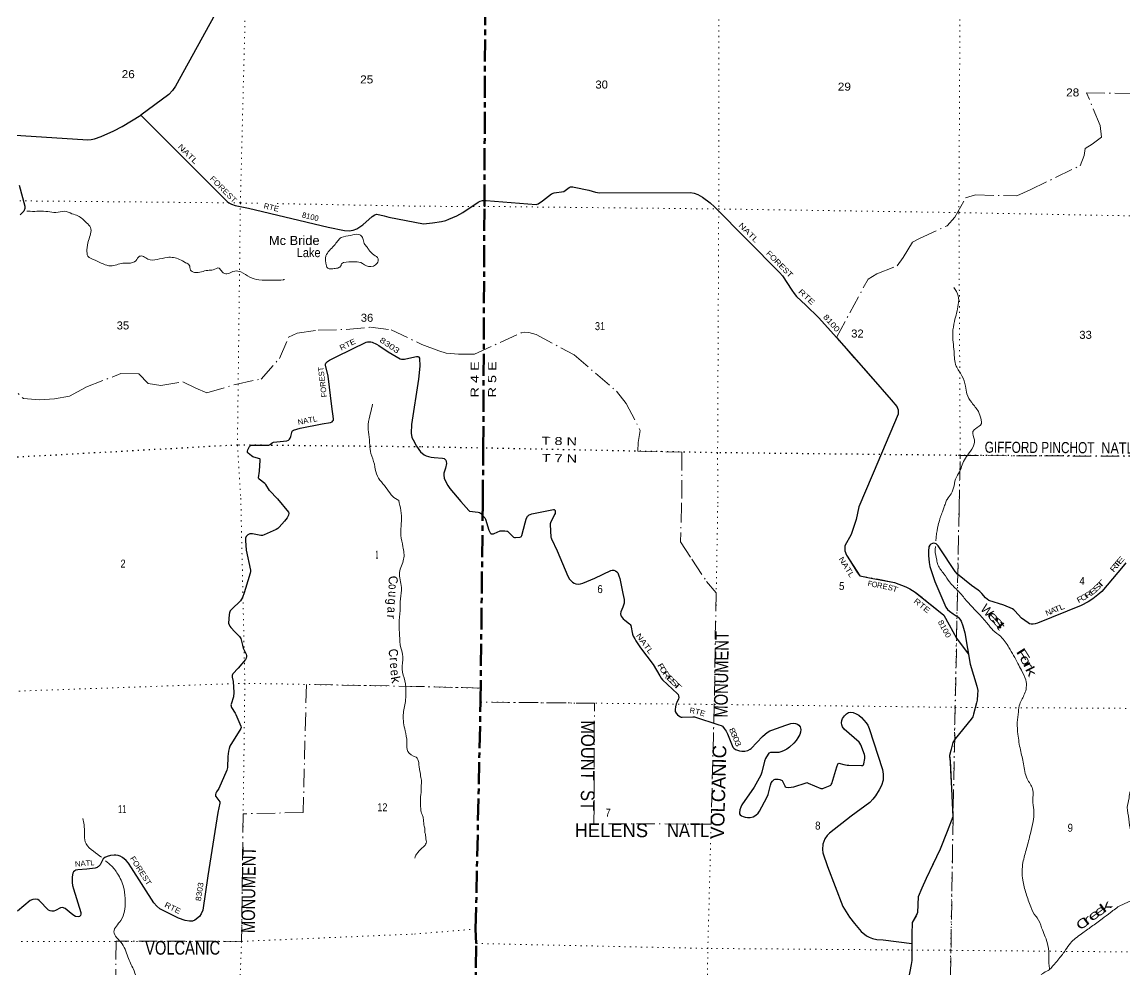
# Model space of a CAD drawing. Header units: feet. Extents: x -509309 to -252658, y -547785 to -360805.
# Drawn here: x -326406 to -302280, y -511576 to -490849 of the extents above; entities that cross this region are included whole.
import ezdxf
from ezdxf.enums import TextEntityAlignment as Align

# ---------------------------------------------------------------- set-up
doc = ezdxf.new("R2010")
doc.units = ezdxf.units.FT
doc.header["$LTSCALE"] = 80
for name, pattern in [('DOT_DASHED', [7.7, 5, -1.2, 0.3, -1.2]), ('DOTTED', [1.5, 0.3, -1.2]), ('LONG_DASH_SHORT_DASH', [9.9, 6, -1.2, 1.5, -1.2])]:
    doc.linetypes.add(name, pattern=pattern)
for name, color, linetype, lineweight in [('11', 7, 'LONG_DASH_SHORT_DASH', 60), ('29', 7, 'Continuous', 25), ('39', 7, 'Continuous', 13), ('44', 7, 'DOT_DASHED', 13), ('6', 7, 'DOTTED', 25), ('7', 7, 'DOTTED', 13)]:
    doc.layers.add(name, color=color, linetype=linetype, lineweight=lineweight)
doc.layers.add('30', color=7, linetype='Continuous')
doc.layers.add('41', color=7, linetype='Continuous')

msp = doc.modelspace()

# ---------------------------------------------------------------- linework, layer by layer
at = {"layer": '11'}
for points in [[(-316327.52, -501336.07), (-316316.66, -500164.81), (-316291.79, -494877.95), (-316271.5, -489637.24), (-316228.69, -484360.63), (-316180.39, -479138.33), (-316116.25, -473749.48), (-316026.27, -469698.79)], [(-316715.86, -526630.74), (-316654.03, -521583.29), (-316558.5, -516278.36), (-316469.63, -510997.35), (-316483.27, -510681.69), (-316376.8, -505718.45), (-316327.52, -501336.07)]]:
    msp.add_lwpolyline(points, dxfattribs=at)
at = {"layer": '29'}
for points in [[(-321826.37, -490021.34), (-323047.02, -492252.22), (-323112.81, -492341.77), (-323197.68, -492434.3), (-323804.23, -492886.42)], [(-326662.01, -493312.29), (-324967.91, -493421.1), (-324893.39, -493417.01), (-324820.39, -493404.84), (-324672.93, -493351.02), (-324395.17, -493228.68), (-324216.04, -493132.98), (-323804.23, -492886.42)], [(-323804.23, -492886.42), (-321918.35, -494772.82), (-321879.79, -494804.73), (-321827.06, -494833.13), (-321745.68, -494861.19), (-321450.52, -494915.18), (-319708.95, -495330.8), (-319352.9, -495409.31), (-319250.24, -495413.01), (-319162.27, -495401.2), (-319081.15, -495372.79), (-318948.34, -495280.99), (-318747.71, -495099.58), (-318687.72, -495060.36), (-318650.98, -495048.85), (-318582.26, -495060.36), (-318487.6, -495089.06), (-318383.51, -495117.16), (-317621.9, -495258.15)], [(-326466.24, -494411.55), (-326343.03, -494871.46), (-326343.29, -494928.49), (-326364.71, -494985.24), (-326444.69, -495066.46)], [(-317621.9, -495258.15), (-317430.41, -495241.55), (-317231.91, -495209.13), (-317134.68, -495184.81), (-317071.18, -495160.29), (-316895.67, -495083.49), (-316760.62, -495010.91), (-316431.77, -494789.51), (-316381.18, -494763.33), (-316336.62, -494751.17), (-316251.64, -494751.91), (-315160.07, -494834.53), (-315117.24, -494820.07), (-315017.77, -494754.81), (-314821.5, -494605.27), (-314769.1, -494581.26), (-314555.01, -494553.74), (-314440.7, -494467.48), (-314406.63, -494454.02), (-314359.67, -494451.27), (-314331.32, -494455.32), (-314008.94, -494523), (-313861.39, -494568.79), (-313775.19, -494579.59), (-311783.37, -494578.26), (-311702.14, -494589.06), (-311621.12, -494617.43), (-311519.8, -494680.96), (-311353.75, -494803.85), (-311258.65, -494889.72), (-309834.59, -496323.63), (-309774.77, -496396.31), (-309570.04, -496713.02), (-309518.61, -496785.64), (-309465.94, -496846.43), (-309259.37, -497039.99), (-308976.48, -497314.86), (-308592.93, -497744.1), (-307835.37, -498597.2), (-307391.77, -499105.81), (-307270.42, -499257.56), (-307239.85, -499330.74), (-307237.46, -499420.29), (-307788.78, -500715.78), (-307809.04, -500762.39), (-308098.08, -501447.3)], [(-320820.69, -501274.07), (-320989.55, -501088.9), (-321072.45, -500962.23), (-321093.3, -500937.42), (-321217.93, -500845.69), (-321228.61, -500836.44), (-321230.64, -500814.12), (-321213.27, -500665.65), (-321194.14, -500426.62), (-321200.22, -500408.36), (-321207.39, -500401.58), (-321336.81, -500363.82), (-321360.43, -500353.58), (-321388.83, -500333.29), (-321459.81, -500278.51), (-321474, -500258.22), (-321474.84, -500231.89), (-321469.95, -500205.47), (-321427.32, -500128.47), (-321413.16, -500112.15), (-321384.77, -500102), (-321218.47, -500104.03), (-321008.98, -500100.07), (-320991.33, -500093.89), (-320977.14, -500087.8), (-320932.52, -500049.25), (-320908.07, -500037.39), (-320611.62, -500003.35), (-320579.64, -499988.39), (-320557.33, -499968.1), (-320539.08, -499945.78), (-320526.33, -499914.45), (-320496.57, -499794.78), (-320486.35, -499783.47), (-320468.1, -499771.3), (-320319.6, -499727.12), (-319838.28, -499631.52), (-319661.87, -499601.88), (-319622.42, -499586.68), (-319604.16, -499568.42), (-319592, -499552.19), (-319592.75, -499524.76), (-319630.78, -499256.1), (-319711.03, -498594.64), (-319769.38, -498347.72), (-319768.43, -498330.83), (-319760.31, -498306.48), (-319740.03, -498284.16), (-319724.22, -498268.28), (-319683.25, -498241.56), (-319518.73, -498164.98), (-318878.16, -497847.4), (-318847.7, -497839.85), (-318825.39, -497837.82), (-318778.74, -497839.85), (-318744.27, -497849.99), (-318650.81, -497888.47), (-318598.25, -497918.97), (-318399.4, -498061.95), (-318131.69, -498213.63), (-318107.47, -498219.25), (-318075.02, -498223.31), (-318038.51, -498221.28), (-318007.73, -498215.29), (-317778.93, -498158.33), (-317750.53, -498158.38), (-317732.28, -498164.47), (-317724.17, -498172.59), (-317711.52, -498197.26), (-317706.08, -498371.43), (-317736.26, -498655.19), (-317888.91, -499651.71), (-317892.49, -499840.29), (-317876.27, -499933.61), (-317851.85, -499986.4), (-317773.85, -500121.52), (-317690.57, -500249.51)], [(-317690.57, -500249.51), (-317606.73, -500312.5), (-317564.2, -500334.79), (-317515.72, -500349.05), (-317454.81, -500363.16), (-317389.82, -500371.36), (-317205.88, -500381.8), (-317175.28, -500391.53), (-317155.03, -500407.74), (-317134.77, -500432.06), (-317128.19, -500458.04), (-317124.64, -500502.98), (-317144.77, -500606.11), (-317177.31, -500715.75), (-317179.38, -500760.14), (-317169.21, -500823.15), (-317139.9, -500890.33), (-317090.21, -500985.26), (-317044.55, -501050.67), (-316808.76, -501329.46)], [(-320820.69, -501274.07), (-320578.77, -501568), (-320571.92, -501589.29), (-320576.35, -501629.17), (-320602.92, -501688.99), (-320662.94, -501765.7), (-320777.88, -501890.6), (-320813.31, -501919.4), (-320849.35, -501942), (-321110.08, -502063.42), (-321143.3, -502074.49), (-321179.99, -502074.26), (-321362.55, -502039.04), (-321390.55, -502037.38), (-321420.13, -502039.04), (-321466.64, -502061.2), (-321484.36, -502078.92), (-321506.51, -502101.08), (-321518.01, -502136.13), (-321519.79, -502183.05), (-321502.31, -502395.38), (-321409.07, -502832.2), (-321406.85, -502863.21), (-321414.54, -502898.54), (-321518.06, -503234.55), (-321544.16, -503328.48), (-321584.02, -503430.4), (-321603.96, -503468.06), (-321628.98, -503502.19), (-321818.78, -503685.19), (-321851.97, -503724.2), (-321869.72, -503769.38), (-321876.36, -503802.61), (-321887.43, -503990.93), (-321878.57, -504030.81), (-321863.11, -504061.41), (-321840.93, -504090.63), (-321750.7, -504179.82)], [(-316808.76, -501329.46), (-316635.69, -501530.04), (-316620.82, -501540.67), (-316430.52, -501563.68), (-316397.76, -501572.54), (-316376.51, -501589.55), (-316285.43, -501692.98), (-316270.29, -501717.06), (-316192.67, -501958.49), (-316175.76, -502005.02), (-316169.39, -502016.72), (-316161.95, -502025.22), (-316155.5, -502030.35), (-316140.71, -502040.09), (-316121.59, -502042.22), (-316095.94, -502039.34), (-316075.91, -502033.72), (-315944.2, -501977.4), (-315928.76, -501974.05), (-315898.53, -501973.15), (-315842.3, -501976.43)], [(-315842.3, -501976.43), (-315801.84, -501978.79), (-315788.06, -501981.65), (-315776.38, -501991.21), (-315652.1, -502112.35), (-315636.59, -502120.26), (-315621.3, -502121.92), (-315608.55, -502120.85), (-315517.2, -502111.29), (-315490.65, -502104.91), (-315485.51, -502101.04), (-315477.9, -502092.16), (-315473.65, -502079.41), (-315403.01, -501802.41), (-315374.87, -501721.31), (-315353.62, -501667.12), (-315346.19, -501655.43), (-315334.57, -501642.21), (-315312.2, -501625.67), (-315288.83, -501613.98), (-315253.78, -501602.3), (-315183.5, -501586.87), (-314813.89, -501514.74)], [(-314813.89, -501514.74), (-314777.91, -501507.72), (-314766.23, -501507.72), (-314758.45, -501513.02), (-314752.41, -501519.41), (-314747.11, -501531.1), (-314741.8, -501552.35), (-314741.26, -501572.54), (-314743.38, -501584.23), (-314747.11, -501596.98), (-314756.4, -501619.42), (-314849.6, -501799.94), (-314853.03, -501819.61), (-314852.79, -501836.07), (-314835.8, -502115.54), (-314832.61, -502130.42), (-314826.73, -502146.97), (-314699.72, -502408.66), (-314469.87, -502964.01), (-314430.04, -503030.46), (-314396.05, -503068.72), (-314364.18, -503094.22), (-314330.19, -503115.47), (-314289.83, -503132.47), (-314243.09, -503138.85), (-314187.77, -503134.25), (-314136.87, -503119.72), (-313879.58, -503009.54), (-313529.11, -502838.91), (-313495.3, -502830.69), (-313461.31, -502832.82), (-313423.07, -502847.69), (-313397.58, -502866.82), (-313376.33, -502894.45), (-313347.76, -502954.37), (-313329.6, -503017.71), (-313264.34, -503344.7)], [(-308098.08, -501447.3), (-308162.11, -501727.05), (-308268.07, -502055.51), (-308410.75, -502304.78), (-308404.16, -502413.09), (-308372.78, -502503.81), (-308372.78, -502503.81), (-308081.42, -502957.47), (-307829.54, -503009.23), (-307322.36, -503100.88), (-307075.51, -503194.76), (-306988.26, -503245.13), (-306867.51, -503312.62), (-306239.9, -503820.64), (-306123.63, -504032.52), (-305967.1, -504319.44), (-305709.38, -504666.92)], [(-302260.52, -502669.94), (-302317.23, -502745.1), (-302787.06, -503298.61), (-302872.37, -503376.75), (-302984.55, -503459.91), (-303088.43, -503526.43), (-303236.53, -503603.67), (-304190.58, -503994.17), (-304246.52, -504008.56), (-304286.15, -504014.96), (-304332.89, -504012.88), (-304371.33, -504004.56), (-304398.95, -503989.08), (-304543.84, -503881.45), (-304689.2, -503721.84), (-304711.02, -503701.05), (-304739.41, -503682.35), (-304932.96, -503599.72), (-305255.34, -503495.24), (-305292.74, -503470.3), (-305328.06, -503439.12), (-305409.08, -503341.41), (-305452.42, -503299.01), (-305492.19, -503268.65), (-305637.18, -503172.41), (-305944.37, -502918.62), (-305996, -502861.19), (-306334.64, -502343.56), (-306363.73, -502301.98), (-306409.42, -502259.82), (-306434.37, -502247.93), (-306465.53, -502243.77), (-306490.46, -502250.01), (-306524.09, -502265.27), (-306548.63, -502285.35), (-306569.41, -502326.93), (-306581, -502418.56), (-306579.8, -502514.02), (-306565.26, -502667.86), (-306548.59, -502754.51), (-306435.63, -503082.23), (-306198.56, -503642.84), (-306160.74, -503694.61), (-306121.69, -503732.23), (-306037.72, -503787.7), (-305930.55, -503863.2), (-305894.98, -503903.31), (-305862, -503952.59), (-305824.6, -504052.38), (-305785.59, -504204.86), (-305668.77, -504891.97), (-305518.25, -505373.09), (-305501.54, -505461.84), (-305503.62, -505549.15), (-305512.97, -505675.97), (-305526.44, -505732.22), (-305589.84, -505985.71), (-305610.62, -506039.77), (-305643.24, -506094.93), (-305996.01, -506519.98), (-306042.23, -506605.21), (-306087.42, -506775.68), (-306115.98, -506887.93), (-306107.05, -506999.85), (-306041.72, -508229.82), (-306168.45, -508552.05), (-306321.15, -508936.64), (-306628.63, -509572.78), (-306724.2, -509788.98), (-306800.79, -509977.44), (-306815.4, -510322.72), (-306849.9, -510389.78), (-306936.56, -510540.81), (-306940.27, -510799.32), (-306939.8, -511372.08), (-306953.77, -511454.16), (-307055.58, -511990.52)], [(-313264.34, -503344.7), (-313234, -503474.64), (-313232.74, -503503.05), (-313236.12, -503553.28), (-313266.13, -503645.27)], [(-313266.13, -503645.27), (-313304.1, -503746.67), (-313313.23, -503789.65), (-313310.48, -503823.18), (-313301.98, -503842.31), (-313256.78, -503896.36), (-313223.38, -503927.32), (-313116.1, -504007.02), (-313102.28, -504022.96), (-313091.67, -504044.21), (-313049.17, -504235.48), (-313034.3, -504275.86), (-313004.81, -504337.43), (-312980.13, -504380), (-312877.83, -504528.86), (-312599.69, -504899.81), (-312457.53, -505142.96), (-312422.31, -505197.92), (-312395.93, -505232.22), (-312068.77, -505536.12), (-312055.73, -505553.1), (-312045.45, -505579.47), (-312041.15, -505621.13), (-312043.28, -505646.64), (-312085.7, -505726.55), (-312097.77, -505757.83), (-312113.38, -505825.16), (-312119.76, -505882.54), (-312118.88, -505907.49), (-312115.51, -505922.92), (-312097.7, -505958.57), (-312068.77, -505995.18), (-312039.03, -506020.68), (-312005.04, -506039.81), (-311987.24, -506045.6), (-311966.73, -506047.65), (-311733.12, -506037.68), (-311694.76, -506043.18), (-311160.84, -506212.85), (-311113.88, -506230), (-311087.3, -506248.08), (-311046.94, -506294.84), (-311006.58, -506352.22), (-310975.43, -506412.64), (-310856.47, -506702.39), (-310834.5, -506728.38), (-310802.63, -506753.88), (-310758.02, -506773.01), (-310709.16, -506787.89), (-310660.3, -506794.26), (-310594.44, -506792.14), (-310528.58, -506775.13), (-310475.47, -506747.51), (-310454.23, -506732.63), (-310209.88, -506471.22), (-310150.44, -506420.22), (-310103.7, -506384.09), (-310046.34, -506347.96), (-310006.45, -506331.86), (-309695.98, -506226.21)], [(-321750.7, -504179.82), (-321646.2, -504283.11), (-321619.46, -504325.48), (-321586.24, -504473.92), (-321566.2, -504539.18), (-321504.3, -504668.88), (-321493.23, -504697.68), (-321493.59, -504724.86), (-321499.87, -504757.5), (-321515.37, -504786.31), (-321678.71, -504979.49), (-321796.64, -505098.69), (-321805.5, -505114.2), (-321810.7, -505134.41), (-321809.93, -505171.8), (-321789.81, -505265.21), (-321774.49, -505510.78), (-321780.84, -505600.67), (-321834.28, -505763.35), (-321836.49, -505782.18), (-321834.88, -505798.77), (-321833.17, -505818.73), (-321825.42, -505834.24), (-321741.96, -505960.62), (-321729.08, -505987.11), (-321617.24, -506248.54), (-321615.03, -506270.7), (-321618.48, -506293.56), (-321857.06, -506682.04), (-321878.57, -506733.74), (-321891.86, -506793.56), (-321907.35, -506908.3), (-321914.01, -507152.48), (-321928.17, -507207.23), (-322102.26, -507610), (-322114.87, -507632.53), (-322149.88, -507680.89), (-322164.27, -507708.58), (-322176.11, -507740.17), (-322177.56, -507758.44), (-322172.02, -507773.95), (-322165.38, -507782.81), (-322079.18, -507902.07), (-322075.69, -507914.63), (-322075.68, -507930.14), (-322121.45, -508130.45), (-322341.12, -509521.2), (-322452.42, -510266.76), (-322485.39, -510351.72), (-322525.26, -510409.32), (-322627.13, -510489.08), (-322680.28, -510506.8), (-322741.91, -510512), (-322835.31, -510497.94), (-322982.35, -510446.63), (-323260.28, -510308.48), (-323393.4, -510236.51), (-323455.96, -510181.43), (-323526.28, -510108.01), (-324015.09, -509339.62)], [(-308428.86, -507080.14), (-308354.24, -507096.09), (-308320.27, -507099.23), (-308045.17, -507106.67), (-308023.92, -507104.55), (-308013.78, -507102.06), (-308000.55, -507088.61), (-307993.12, -507068.42), (-307968.69, -506950.46), (-307967.62, -506930.27), (-307969.53, -506899.56), (-307977.18, -506866.52), (-308060.03, -506656.11), (-308081.27, -506616.8), (-308096.55, -506597.72), (-308420.11, -506309.7), (-308457.27, -506258.42), (-308475.35, -506218.32), (-308479.6, -506173.69), (-308475.35, -506120.55), (-308455.32, -506079.77), (-308415.87, -506018.54), (-308373.38, -505976.04), (-308324.52, -505948.41), (-308282.11, -505938.23), (-308228.92, -505944.16), (-308156.69, -505971.79), (-308101.46, -506007.92), (-308042.34, -506056.04), (-307942.13, -506173.69), (-307903.89, -506226.82), (-307873.03, -506293.88), (-307585.23, -507191.67), (-307566.48, -507295.32), (-307572.48, -507425.45), (-307602.23, -507540.21), (-307657.02, -507640.07), (-307738.19, -507769.74), (-307793.42, -507837.75), (-307860.4, -507913.92), (-308271.27, -508212.69), (-308740.9, -508585.83), (-308792.9, -508637.28), (-308842.87, -508709.1), (-308885.5, -508827.45), (-308898.1, -508938.62), (-308891.48, -509018.12), (-308788.64, -509311.79), (-308451.91, -510188.95), (-308306.78, -510424.64), (-308197.06, -510562.31), (-308052.6, -510732.33), (-307933.63, -510830.09), (-307878.4, -510859.85), (-307802.98, -510889.23), (-307704.2, -510906.6), (-307567.26, -510920.69), (-306940.11, -510998.37)], [(-309695.98, -506226.21), (-309585.35, -506188.57), (-309541.14, -506181.96), (-309487.63, -506184.32), (-309440.89, -506201.32), (-309413.28, -506222.57), (-309388, -506259.12), (-309372.91, -506316.08), (-309377.16, -506375.59), (-309392.03, -506430.84), (-309432.24, -506497.75), (-309474.88, -506560.48), (-309525.87, -506619.99), (-309619.53, -506707.45), (-309674.58, -506745.38), (-309731.93, -506779.38), (-309789.29, -506800.64), (-309853.18, -506818.53), (-310031.47, -506819.76), (-310066.72, -506835.38), (-310086.71, -506855.89), (-310141.94, -506949.4), (-310163.36, -507007.46), (-310220.54, -507249.06), (-310245.85, -507316.13), (-310392.83, -507578.26), (-310658.62, -507962.16), (-310683.66, -508016.27), (-310704.9, -508075.78), (-310713.4, -508141.66), (-310709.15, -508162.91), (-310696.82, -508180.75), (-310670.91, -508203.29), (-310634.8, -508222.42), (-310590.19, -508235.17), (-310539.66, -508241.87), (-310481.84, -508241.55), (-310415.99, -508226.67), (-310352.25, -508192.67), (-310303.99, -508148.87), (-310273.65, -508105.53), (-310110.71, -507802.69), (-310084.58, -507739.99), (-310034.25, -507532.13), (-310016.6, -507482.84), (-309991.11, -507448.83), (-309970.93, -507427.58), (-309952.87, -507414.83), (-309934.81, -507407.39), (-309909.39, -507404.37), (-309890.2, -507403.14), (-309867.89, -507404.2), (-309829.65, -507412.7), (-309778.43, -507435.23), (-309768.05, -507444.58), (-309723.43, -507552.97), (-309717.06, -507565.72), (-309706.45, -507574.3), (-309697.37, -507578.72), (-309689.44, -507580.6), (-309636.33, -507582.72), (-309578.98, -507578.47), (-309526.56, -507569.16), (-309257.13, -507480.71), (-309238.51, -507480.47), (-309210.4, -507488.15), (-308932.1, -507607.16), (-308918.29, -507609.28), (-308906.06, -507608.84), (-308889.62, -507607.16), (-308877.93, -507603.97), (-308727.1, -507542.34), (-308714.35, -507532.78), (-308704.63, -507521.67), (-308692.05, -507499.83), (-308585.91, -507132.91), (-308563.52, -507075.86), (-308551.83, -507060.98), (-308537.58, -507056.91), (-308428.86, -507080.14)], [(-324015.09, -509339.62), (-324080.01, -509237.56), (-324129.62, -509179.32), (-324208.39, -509119.88), (-324255.85, -509090.7), (-324301.4, -509075.57), (-324351.08, -509066.33), (-324393.79, -509066.81), (-324474.15, -509075.57), (-324545.02, -509097.72), (-324596.91, -509119.5), (-324629.53, -509146.08), (-324700.04, -509274.97), (-324735.48, -509314.84), (-324747.51, -509323.33), (-324765.23, -509336.63), (-324807.31, -509352.14), (-324991.18, -509374.32), (-325182.84, -509385.74), (-325225.89, -509394.23), (-325252.6, -509407.07), (-325279.04, -509431.89), (-325298, -509456.64), (-325310.07, -509540.86), (-325310.04, -509644.59), (-325306.86, -509664.9), (-325298.97, -509728.78), (-325282.35, -509802.28), (-325116.37, -510320.51), (-325116.4, -510356.15), (-325125.26, -510387.16), (-325147.4, -510404.89), (-325181.49, -510412.03), (-325235.99, -510404.89), (-325298, -510373.87), (-325377.34, -510303.06), (-325461.88, -510232.08), (-325521.09, -510208.82), (-325563.76, -510218.79), (-325672.39, -510279.15), (-325709.93, -510294.11), (-325754.22, -510294.11), (-325794.08, -510285.25), (-325826.94, -510267.1), (-326027.86, -510053.64), (-326059.84, -510037.11), (-326112.99, -510028.25), (-326170.57, -510032.68), (-326228.73, -510055.05), (-326508.07, -510288.37)]]:
    msp.add_lwpolyline(points, dxfattribs=at)
at = {"layer": '39'}
for points in [[(-326303.12, -494981.66), (-326225.45, -494986.23), (-326032.7, -494986.33), (-325840.01, -494992.45), (-325663.52, -495012.46), (-325482.57, -494986.32), (-325314.42, -495040.38), (-325182.34, -495086.02), (-324993.04, -495238.75), (-324909.65, -495338.09), (-324952.53, -495626.88), (-324986.59, -495831.4), (-324965.75, -495964.21), (-324804.01, -496058.38), (-324463.82, -496178.61), (-324333.08, -496153.92), (-324202.25, -496119.2), (-324075.77, -496120.58), (-323914.63, -496066.09), (-323835.43, -495970.54), (-323751.13, -495973.47), (-323651.28, -496030.81), (-323229.31, -495995.24), (-322960.67, -496038.36), (-322828.86, -496112.11)], [(-319749.55, -496179.92), (-319757.52, -495960.88), (-319578.69, -495733.83), (-319422.48, -495562.79), (-319219.24, -495514.79), (-319038.35, -495494.67), (-318974.49, -495535.54), (-318937.25, -495632.37), (-318919.71, -495688.81), (-318860.21, -495765.79), (-318818.65, -495830.53), (-318707.25, -495940.22), (-318617.69, -496023.56), (-318636.67, -496119.77), (-318826.08, -496192.02), (-318997.97, -496109.79), (-319154.38, -496088), (-319371.42, -496109.73), (-319415.82, -496133.35), (-319426.2, -496169.39), (-319452.63, -496205.26), (-319555.32, -496236.28), (-319657.83, -496247.21), (-319715.89, -496230.51), (-319749.55, -496179.92)], [(-322828.86, -496112.11), (-322747, -496161.22), (-322721.94, -496271.97), (-322630.07, -496323.2), (-322342.53, -496278.13), (-322221.92, -496263.38), (-322095.1, -496228.61), (-322027.64, -496313.71), (-321923.61, -496353.02), (-321752.38, -496292.62), (-321620.05, -496312.14), (-321422.36, -496426.79), (-321224.16, -496487.21), (-320929.06, -496492.45), (-320686.03, -496483.05), (-320665.59, -496479.06)], [(-306020.23, -496653.45), (-305926.1, -496835.35), (-305926.44, -497026.18), (-306009.25, -497392.82), (-306046.49, -497645.49), (-306019.41, -498055.6), (-305971.07, -498369.54), (-305845.19, -498581.94), (-305769.74, -498813.83), (-305737.67, -498980.94), (-305631.59, -499171.01), (-305485.42, -499365.56), (-305427.29, -499536.99), (-305420.38, -499627.47), (-305552.26, -499740.42), (-305605.22, -499802.08), (-305573.35, -499985.25), (-305628.03, -500187.5), (-305744.48, -500350.86), (-305826.53, -500492.52), (-305880.55, -500640.54), (-305966.81, -500798.22), (-306019.34, -500988.44), (-306079.73, -501164.51), (-306169.56, -501286), (-306206.73, -501369.93), (-306243.76, -501471.94)], [(-318742.08, -499206.09), (-318780.02, -499396.51), (-318836.61, -499649), (-318816.59, -499868.17), (-318800.7, -500099.35), (-318774.3, -500280.43), (-318698.24, -500518.3), (-318654.06, -500729.7), (-318545.27, -500903.64), (-318416.3, -501065.76), (-318303.28, -501217.65), (-318165.47, -501311.07)], [(-318166.22, -501310.56), (-318120.01, -501525.72), (-318108.59, -501766.7), (-318118.44, -502073.49), (-318073.11, -502321.15), (-318058.33, -502596.31), (-318149.87, -502881.45), (-318106.1, -503211.34), (-318126.86, -503459.73), (-318137.76, -503716.33), (-318159.39, -504010.85), (-318148.16, -504261.86), (-318119.22, -504529.27), (-318072.89, -504724.79), (-318092.18, -505001.29), (-318032.9, -505253.24), (-318008.08, -505526.59), (-318019.45, -505702.93), (-318067.07, -505994.93), (-318025.73, -506346.85), (-317988.32, -506590.35), (-317968.28, -506799.4), (-317782.75, -506922.28)], [(-306415.11, -502193.15), (-306408.13, -502089.48), (-306390.99, -501973.47), (-306372.59, -501885.62), (-306336.6, -501740.01), (-306316.78, -501674.28), (-306273.63, -501561), (-306243.76, -501471.94)], [(-303930.48, -511562.42), (-303943.19, -511442.64), (-303945.85, -511241.75), (-303980.88, -510975.72), (-304102.74, -510655.09), (-304201.15, -510433.51), (-304228.37, -510400.63), (-304341.3, -510196.73), (-304441.91, -509906.81), (-304516.29, -509611.58), (-304512.07, -509228.14), (-304431.58, -508919.08), (-304348.61, -508592.02), (-304291.46, -508330.51), (-304269.96, -508126.27), (-304296.46, -507916.7), (-304300.4, -507613.36), (-304417.08, -507399.31), (-304498.51, -507067.74), (-304566.66, -506764.65), (-304621.71, -506421.76), (-304635.01, -506168.37), (-304610.59, -505930.07), (-304582.03, -505762.17), (-304475.72, -505538.15), (-304437.88, -505398.62), (-304451.48, -505231.57), (-304546.26, -505024.14), (-304622.44, -504871.45), (-304817.9, -504526.72), (-304998.09, -504286.83), (-305166.87, -504145.66), (-305314.64, -503968.91), (-305521.33, -503744.37), (-305751.44, -503495.08), (-305924.68, -503295.55), (-306117.87, -503091.46), (-306239.63, -502917.43), (-306370.72, -502717.04), (-306397.9, -502607.86), (-306432.53, -502402.08), (-306425.43, -502314.82)], [(-305981.41, -515462.28), (-306013.79, -515422.34), (-306219.5, -515386.59), (-306367.74, -515452.82), (-306582.41, -515527.27), (-306760.25, -515574.61), (-306882.76, -515428.68), (-306873.6, -515236.15), (-306771.07, -515078.3), (-306591.38, -514886.42), (-306522.99, -514729.65), (-306512.96, -514579.32), (-306550.93, -514423.65), (-306592.01, -514233.76), (-306441.02, -514139.49), (-306282.97, -514081.56), (-306224.63, -514000.83), (-306073.44, -513824.23), (-305979.36, -513682.22), (-305884.99, -513604.48), (-305731.14, -513628.77), (-305543.89, -513529.47), (-305351.72, -513396.17), (-305188.16, -513282.17), (-305059.76, -513207.36), (-304994.71, -513100.7), (-304966.07, -513005.1), (-304910.89, -512892.14), (-304710.13, -512662.68), (-304628.94, -512552.45), (-304536.97, -512414.4), (-304449.6, -512298.31), (-304386.82, -512201.62), (-304344.33, -512038.12), (-304239.04, -511852.24), (-304122.53, -511696.78), (-304079.25, -511653.79), (-303963.14, -511588.69), (-303876.84, -511512.73), (-303820.88, -511445.99), (-303723.49, -511330.17), (-303577.89, -511137.36), (-303473.73, -510993.61), (-303229.34, -510783.42), (-303010.52, -510628.76), (-302779.19, -510456.37), (-302596.99, -510320.78), (-302374.11, -510164.22), (-302185.29, -510081.03), (-301983.63, -509968.07), (-301828.7, -509801.62), (-301764.18, -509564.42), (-301700.89, -509373.37), (-301727.45, -509165.8), (-301848.22, -509029.96), (-301922.5, -508881.33), (-301996.18, -508784.93), (-302152.15, -508539.68), (-302193.3, -508277.49), (-302228.6, -508021.49), (-302191.11, -507819.7), (-302160.65, -507655.86), (-302118.08, -507564.65), (-301984.89, -507385.56), (-301854.74, -507170.23), (-301791.42, -507053.48), (-301812.96, -506807.9), (-301815.2, -506366.04), (-301791.55, -506081.53), (-301799.37, -505848.37), (-301797.57, -505705.84), (-301791.05, -505386.73), (-301752.6, -505148.81), (-301744.17, -505058.67), (-301731.62, -504814.02), (-301646.94, -504573.35), (-301556.11, -504403.14), (-301496.76, -504284.27), (-301409.68, -504103.92), (-301339.06, -503939.17), (-301253.74, -503674.42), (-301266.99, -503569.64), (-301261.34, -503433.24)], [(-317782.75, -506922.28), (-317774.24, -506928.66), (-317742.62, -506992.68), (-317729.48, -507042.62), (-317721.59, -507121.48), (-317705.82, -507224), (-317679.54, -507365.95), (-317669.02, -507429.04), (-317671.65, -507528.93), (-317674.28, -507644.59), (-317690.05, -507839.11), (-317690.05, -507925.85), (-317684.79, -508041.51), (-317666.39, -508146.66), (-317640.11, -508212.38), (-317624.33, -508307.01), (-317613.82, -508404.27), (-317595.42, -508501.53), (-317595.42, -508556.73), (-317579.65, -508622.45), (-317571.76, -508711.82), (-317558.62, -508772.28), (-317577.02, -508827.48), (-317634.85, -508893.2), (-317697.94, -508951.03), (-317753.14, -509014.12), (-317797.83, -509082.46), (-317816.23, -509129.78)], [(-325078.54, -508264.57), (-325049.08, -508399.57), (-325040.74, -508592.34), (-325026.17, -508773.2), (-324703.72, -509084.42), (-324670.6, -509112.87)], [(-324577.25, -509189.32), (-324443.59, -509304.15), (-324297.26, -509505.62), (-324174.86, -509806.94), (-324150.03, -510080.29), (-324245.98, -510491.74), (-324396.88, -510739.61), (-324217.74, -511005.92), (-324075.7, -511327.69), (-323956.65, -511594.84), (-323874.29, -511791.05), (-323745.24, -511954.07), (-323569.89, -512103.93), (-323429.72, -512313.31), (-323307.86, -512538.38), (-323118.57, -512692.53), (-322940.02, -512884.59), (-322758.47, -513024.55), (-322550.71, -513154.98), (-322076.27, -513370.84), (-321775.78, -513468.96), (-321555.44, -513569.54), (-321313.88, -513712.66), (-321188.44, -513959.87), (-321071.56, -514130.67), (-320917.87, -514366.4), (-320796.43, -514613.53), (-320637.17, -514767.09), (-320507.43, -514894.01), (-320331.58, -515017.8), (-320082.48, -515185.15), (-319841.69, -515368.38), (-319681.19, -515562.1), (-319548.39, -515843.56), (-319464.02, -516144.15), (-319522, -516349.68), (-319600.04, -516556.83), (-319565.42, -516946.74), (-319530.17, -517198.22), (-319469.61, -517592.64), (-319361.5, -517803.4), (-319154.1, -518162.55)]]:
    msp.add_spline(points, degree=3, dxfattribs=at)
at = {"layer": '44'}
for points in [[(-308098.08, -501447.3), (-307237.46, -499420.29), (-307239.85, -499330.74), (-307270.42, -499257.56), (-307387.68, -499113.38), (-308589.61, -497747.12), (-307898.35, -496467.95), (-307708.34, -496353.16), (-307259.39, -496178.82), (-307132.1, -495996.86), (-306925.96, -495658.13), (-306772.66, -495582.74), (-306171.81, -495300.94), (-306004.41, -495111.68), (-305766.85, -494695.43), (-305549.76, -494629.15), (-304644.69, -494648.95), (-304352.49, -494519.92), (-303263.36, -493990.41), (-303175.29, -493767.73), (-303150.49, -493616.02), (-302996.79, -493518.6), (-302792.05, -493364.03), (-302819.39, -493113.31), (-303117.9, -492395.42), (-290079.86, -492598.94)], [(-322364.66, -498958.07), (-321739.6, -498771.7), (-321177.85, -498654.17), (-320773.3, -498203.57), (-320574.3, -497741.12), (-320384.74, -497652.63), (-319929.83, -497583.12), (-319316.26, -497572.61), (-318783.78, -497520.56), (-318333.33, -497575.01), (-317658.27, -497901.54)], [(-317658.27, -497901.54), (-317290.12, -498039.57), (-317130.57, -498088.53), (-316857.56, -498109.76), (-316511.31, -498107.34), (-315487.42, -497646.76), (-315404.01, -497630.14), (-315318.27, -497637.94), (-315160.25, -497680.49), (-314327.05, -498127.44), (-313404.32, -498920.29), (-313187.46, -499190.33), (-312884.5, -499776.17), (-312927.43, -500043.67), (-312935.8, -500230.99), (-311972.28, -500251.45), (-311977.44, -501395.23)], [(-326855.64, -498639.86), (-326376.85, -499076.99), (-326021.79, -499105.65), (-325695.73, -499085.75), (-325367, -499031.88), (-325011.44, -498834.46), (-324244.27, -498534.71), (-323848.79, -498540.12), (-323647.18, -498749.97), (-323370.37, -498795.17), (-322887.22, -498712.19), (-322604.29, -498851.54), (-322364.66, -498958.07)], [(-305908.18, -501476.54), (-305884.73, -500327.12), (-300616.85, -500350.63), (-300598.96, -501546.13)], [(-311977.44, -501395.23), (-312003.57, -502215.49), (-311752.38, -502596.6), (-311434.88, -503078.53), (-311224.55, -503327.81), (-311263.73, -505770.05), (-311332.59, -508386.84), (-313895.72, -508379.82), (-313885.99, -505743.53), (-316374.17, -505718.57), (-316372.1, -505412.98), (-317761.09, -505376.9)], [(-305908.18, -501476.54), (-306039.32, -508222.7), (-306168.43, -516404.11), (-306255, -521701.53), (-311446.13, -521615.39)], [(-305967.1, -504319.44), (-306239.9, -503820.64), (-306867.51, -503312.62), (-307075.51, -503194.76), (-307322.36, -503100.88), (-308081.42, -502957.47), (-308131.99, -502893.32), (-308372.78, -502503.81), (-308404.16, -502413.09), (-308410.75, -502304.78), (-308268.07, -502055.51), (-308162.11, -501727.05), (-308098.08, -501447.3)], [(-317761.09, -505376.9), (-320186.06, -505332.44), (-320256.24, -508132.36), (-321568.47, -508162.36), (-321603.61, -510950.29), (-324348.35, -510946.14), (-324444.7, -517512.79), (-327075.97, -517485.9), (-327144.07, -521448.5), (-324551.94, -521449.09), (-324564.51, -522719.29), (-321970.94, -522754.39), (-321988.16, -523442.33), (-321599, -523662.12), (-318011.71, -523595.42)], [(-307035.21, -511887.51), (-306939.8, -511372.08), (-306936.56, -510540.81), (-306815.4, -510322.72), (-306800.79, -509977.44), (-306616.88, -509544.9), (-306281.54, -508848.29), (-306039.32, -508220.62), (-306115.52, -506885.57), (-306042.6, -506606.94), (-305992.1, -506504.85), (-306005.55, -506374.52)]]:
    msp.add_lwpolyline(points, dxfattribs=at)
at = {"layer": '6'}
for points in [[(-317689.04, -500138.68), (-321693.91, -500097.86), (-326997.24, -500391.42), (-329616.41, -500499.39), (-332197.86, -500430.03), (-332288.14, -500432.02), (-337481.6, -500359.18), (-337620.07, -500351.64), (-342676.94, -500297.25), (-342793.63, -500297.1), (-347904.83, -500231.18), (-349463.44, -500196.26)], [(-285921.67, -500539.3), (-290126.6, -500505.59), (-295364.04, -500456.32), (-300616.85, -500350.63), (-305959.03, -500324.33), (-311190.3, -500267.01), (-316316.66, -500164.81), (-317689.04, -500138.68)]]:
    msp.add_lwpolyline(points, dxfattribs=at)
at = {"layer": '7'}
for p, q in [((-320824.88, -494818.2), (-317616.66, -494876.99)), ((-317761.09, -505376.9), (-318066.7, -505371.3)), ((-317761.09, -505376.9), (-316386.7, -505412.94)), ((-316376.8, -505718.45), (-311685.94, -505765.79)), ((-316483.27, -510681.69), (-317835.58, -510791.4))]:
    msp.add_line(p, q, dxfattribs=at)
for points in [[(-311040.37, -469795.33), (-311080.09, -473840.58), (-311141.54, -479163.17), (-311154.29, -484444.15), (-311164.89, -489713.09), (-311166.1, -494861.62), (-311190.3, -500267.01), (-311187.18, -501405.9)], [(-305908.18, -501476.42), (-305884.73, -500327.12), (-305911.75, -495015.55), (-305885.56, -489784.95), (-305830.9, -484524.55), (-305765.44, -479202.01), (-305796.87, -473922.52)], [(-321460.21, -485598.62), (-321495.54, -489499.76), (-321629.91, -494803.45), (-321693.91, -500097.86), (-321621.15, -501262.95)], [(-347625.25, -494432.92), (-342694.82, -494506.9), (-337502.69, -494507.41), (-332189.12, -494617.72), (-326934.01, -494753.5), (-321629.91, -494803.45), (-321173.81, -494811.81)], [(-317616.66, -494876.99), (-316217.49, -494880.74), (-311168.89, -494935.92), (-305911.75, -495015.55), (-300604.67, -495115.85), (-295312.58, -495129.59), (-290133.58, -495192.33), (-285856.26, -495255.95)], [(-321621.15, -501262.95), (-321532.06, -505307.76), (-321603.61, -510950.29), (-321820.75, -516246.91), (-322014.45, -524513.18)], [(-311460.13, -518601.5), (-311470.5, -516367.43), (-311404.23, -511105.88), (-311263.73, -505770.05), (-311187.18, -501405.9)], [(-305908.18, -501476.42), (-305998.49, -505833.84), (-306092.23, -511146.85), (-306168.43, -516404.11), (-306254.91, -521716.8), (-306296.67, -524546.74)], [(-318424.37, -505364.74), (-321532.06, -505307.76), (-326980.03, -505495.01), (-332207.86, -505688.55), (-337574.3, -505590.47), (-342751.85, -505562.27), (-347984.41, -505478.84)], [(-311685.94, -505765.79), (-311263.73, -505770.05), (-311211.62, -505770.68)], [(-310888.55, -505774.6), (-305998.49, -505833.84), (-300704.27, -505864.29), (-295420.77, -505920.55), (-290106.53, -506027.86), (-285990.12, -506068.3)], [(-336113.19, -510793.25), (-332222.54, -510868.71), (-327022, -510951.53), (-321603.61, -510950.29), (-317835.58, -510791.4)], [(-306989.76, -511139.93), (-311404.23, -511105.88), (-316469.63, -510997.35)], [(-286055.84, -511376.25), (-290185.22, -511303.13), (-295483.23, -511264.54), (-300782.45, -511195.8), (-306092.23, -511146.85), (-306989.76, -511139.93)]]:
    msp.add_lwpolyline(points, dxfattribs=at)

# ---------------------------------------------------------------- texts
at = {"layer": '30'}
for s, rotation, width, p in [('NATL', 314.992, 1.3, (-323005.77, -493586.11)), ('FOREST', 314.992, 1.15, (-322308.07, -494284)), ('RTE', 346.578, 1.05, (-321130.34, -494919.54)), ('NATL', 314.803, 1.3, (-310742.31, -495305.89)), ('FOREST', 314.803, 1.15, (-310140.8, -495915.96)), ('RTE', 316.862, 1.3, (-309436.17, -496759.57)), ('8100', 311.783, 1.25, (-308891.56, -497304.84)), ('RTE', 26.371, 1.15, (-319424.01, -498035.37)), ('8303', 325.608, 1.35, (-318595.97, -497830.5)), ('NATL', 11.234, 1.05, (-320364.01, -499659.86)), ('NATL', 4.91, 1.05, (-325244.36, -509319.76)), ('FOREST', 302.462, 1.1, (-324050.9, -509136.47)), ('8303', 81.509, 1.15, (-322494.91, -510077.26)), ('RTE', 333.57, 1.15, (-323301.5, -510191.85))]:
    msp.add_text(s, height=120, rotation=rotation, dxfattribs=dict(at, width=width)).set_placement(p)
for s, rotation, p in [('8100', 346.578, (-320291.84, -495119.73)), ('FOREST', 96.917, (-319735.09, -499046.25))]:
    msp.add_text(s, height=120, rotation=rotation, dxfattribs=at).set_placement(p)
for s, rotation, width, p in [('E', 49.675, 1.65, (-302335.17, -502657.45)), ('NATL', 301.724, 1.2, (-308419.41, -502797.8)), ('R', 49.675, 1.5, (-302475.57, -502824.36)), ('T', 49.675, 1.85, (-302407.34, -502740.74)), ('F', 349.301, 0.95, (-307867.59, -503186.34)), ('O', 349.301, 0.8, (-307767.72, -503205.08)), ('R', 349.301, 0.85, (-307654.45, -503226.49)), ('E', 349.301, 0.9, (-307537.11, -503249.58)), ('T', 341.178, 1.25, (-307327.06, -503303.73)), ('E', 36.55, 1.55, (-302942.58, -503342.13)), ('S', 42.488, 1.75, (-302851.77, -503259.76)), ('T', 46.675, 2, (-302770.08, -503179.16)), ('RTE', 321.012, 1.25, (-306756.33, -503656.2)), ('F', 27.544, 1.35, (-303239.85, -503526.45)), ('O', 27.544, 1.15, (-303152.9, -503480.84)), ('R', 32.634, 1.3, (-303047.86, -503417.51)), ('N', 22.26, 1.05, (-303933.52, -503814.39)), ('A', 22.26, 1.2, (-303828.97, -503768.59)), ('T', 22.26, 1.3, (-303741.78, -503734.83)), ('L', 22.26, 1.3, (-303638.15, -503692.42)), ('8100', 298.675, 1.15, (-306277.91, -504147.12)), ('NATL', 305.863, 1.25, (-312832.71, -504475.74)), ('F', 300.313, 1.45, (-312477.32, -504970.42)), ('O', 301.313, 1.2, (-312427.99, -505051.93)), ('R', 303.653, 1.35, (-312358.24, -505154.26)), ('E', 314.111, 1.8, (-312255.86, -505265.22)), ('S', 317.111, 1.75, (-312181.52, -505337.2)), ('T', 317.111, 1.95, (-312109.47, -505409.61)), ('R', 351.841, 0.8, (-311751.98, -505963.98)), ('T', 346.371, 1.1, (-311641.63, -505988.77)), ('8', 297.274, 1.45, (-310918.48, -506370.35)), ('3', 292.321, 1.3, (-310882.89, -506454.38)), ('0', 292.321, 1.4, (-310837.88, -506554.57)), ('3', 292.321, 1.3, (-310799.6, -506651.78))]:
    msp.add_text(s, height=120, rotation=rotation, dxfattribs=dict(at, width=width)).set_placement(p, align=Align.CENTER)
for s, rotation, p in [('S', 345.301, (-307424.83, -503273.31)), ('E', 343.371, (-311537.18, -506018.36))]:
    msp.add_text(s, height=120, rotation=rotation, dxfattribs=at).set_placement(p, align=Align.CENTER)
at = {"layer": '41'}
for s, width, p in [('Mc Bride', 1.05, (-321005.5, -495723.32)), ('Lake', 0.9, (-320397.05, -495988.61))]:
    msp.add_text(s, height=200, dxfattribs=dict(at, width=width)).set_placement(p)
for s, rotation, width, p in [('C', 280.872, 0.95, (-318404.32, -502979.51)), ('o', 271.758, 0.75, (-318389.5, -503143.26)), ('g', 267.59, 0.9, (-318401.85, -503453.92)), ('u', 268.294, 0.9, (-318391.82, -503289.63)), ('a', 266.505, 0.9, (-318409.29, -503629.95)), ('e', 312.667, 1.95, (-305316.76, -503819.72)), ('s', 312.619, 2.25, (-305214.42, -503926.88)), ('t', 310.498, 1.8, (-305114.25, -504062.71)), ('C', 279.616, 0.9, (-318395.74, -504572.3)), ('F', 302.392, 1.85, (-304673.68, -504611.01)), ('o', 299.802, 1.45, (-304592.98, -504753.27)), ('e', 275.613, 0.85, (-318361.39, -504868.65)), ('r', 298.485, 1.6, (-304515.28, -504894.23)), ('k', 296.466, 1.55, (-304468.78, -504998)), ('e', 277.248, 0.9, (-318350.8, -505020.82)), ('k', 281.196, 1.1, (-318342.4, -505175.07)), ('e', 36.676, 1.7, (-302873.04, -510432.77)), ('k', 36.626, 1.9, (-302746.9, -510338.84)), ('C', 35.173, 1.45, (-303264.35, -510716.72)), ('r', 35.87, 1.85, (-303122.52, -510612.49)), ('e', 36.694, 1.7, (-303007.73, -510526.76))]:
    msp.add_text(s, height=200, rotation=rotation, dxfattribs=dict(at, width=width)).set_placement(p)
for s, rotation, p in [('W', 312.71, (-305455.56, -503689.56)), ('r', 265.854, (-318420.24, -503802.6)), ('r', 275.908, (-318366.73, -504748.93))]:
    msp.add_text(s, height=200, rotation=rotation, dxfattribs=at).set_placement(p)
at = {"layer": '44'}
for s, height, rotation, width, p in [('GIFFORD PINCHOT', 242, 359.718, 0.8, (-305348.89, -500265.73)), ('NATL FOREST', 242, 359.718, 0.85, (-302796.73, -500281.2)), ('MONUMENT', 300, 89.081, 0.8, (-310974.37, -506059.31)), ('MOUNT  ST', 300, 269.789, 0.9, (-314176, -506115.34)), ('NATL', 300, 359.843, 0.9, (-312296.98, -508667.98)), ('MONUMENT', 300, 89.273, 0.8, (-321314.12, -510770.68)), ('VOLCANIC', 300, 0.013, 0.8, (-323713.35, -511242.01))]:
    msp.add_text(s, height=height, rotation=rotation, dxfattribs=dict(at, width=width)).set_placement(p)
for s, rotation, p in [('  VOLCANIC', 88.493, (-311057.37, -508936.43)), ('  HELENS', 359.843, (-314540.36, -508667.99))]:
    msp.add_text(s, height=300, rotation=rotation, dxfattribs=at).set_placement(p)
at = {"layer": '6', "width": 1.35}
for s, rotation, p in [('R 4 E', 89.73, (-316419.16, -499058.42)), ('R 5 E', 89.73, (-316036.49, -499057.5)), ('T 8 N', 358.858, (-315040.83, -500090.23)), ('T 7 N', 358.858, (-315037.81, -500465.36))]:
    msp.add_text(s, height=175, rotation=rotation, dxfattribs=at).set_placement(p)
at = {"layer": '7'}
for s, width, p in [('26', 1.1, (-324226.36, -492075.02)), ('25', 1.1, (-319010.21, -492190.48)), ('30', 1.05, (-313863.2, -492302.13)), ('29', 1.1, (-308561.42, -492348.2)), ('28', 1.1, (-303566.57, -492474.9)), ('35', 1.05, (-324335.81, -497570.12)), ('36', 1.05, (-318996.2, -497402.08)), ('31', 0.85, (-313874.18, -497584.79)), ('32', 1.05, (-308268.38, -497747.31)), ('33', 1.05, (-303278.26, -497775.44)), ('1', 0.4, (-318675.33, -502582.18)), ('2', 0.85, (-324252.07, -502777.96)), ('11', 0.65, (-324307.72, -508147.23)), ('12', 0.85, (-318634.26, -508107))]:
    msp.add_text(s, height=175, dxfattribs=dict(at, width=width)).set_placement(p)
at = {"layer": '7', "width": 0.9}
for s, p in [('4', (-303278.85, -503156.55)), ('6', (-313822.7, -503334.05)), ('5', (-308536.35, -503265.77)), ('7', (-313648.02, -508222.38)), ('8', (-309059.83, -508504.97)), ('9', (-303537.53, -508552.51))]:
    msp.add_text(s, height=175, rotation=358.432, dxfattribs=at).set_placement(p)

doc.saveas('drawing.dxf')
